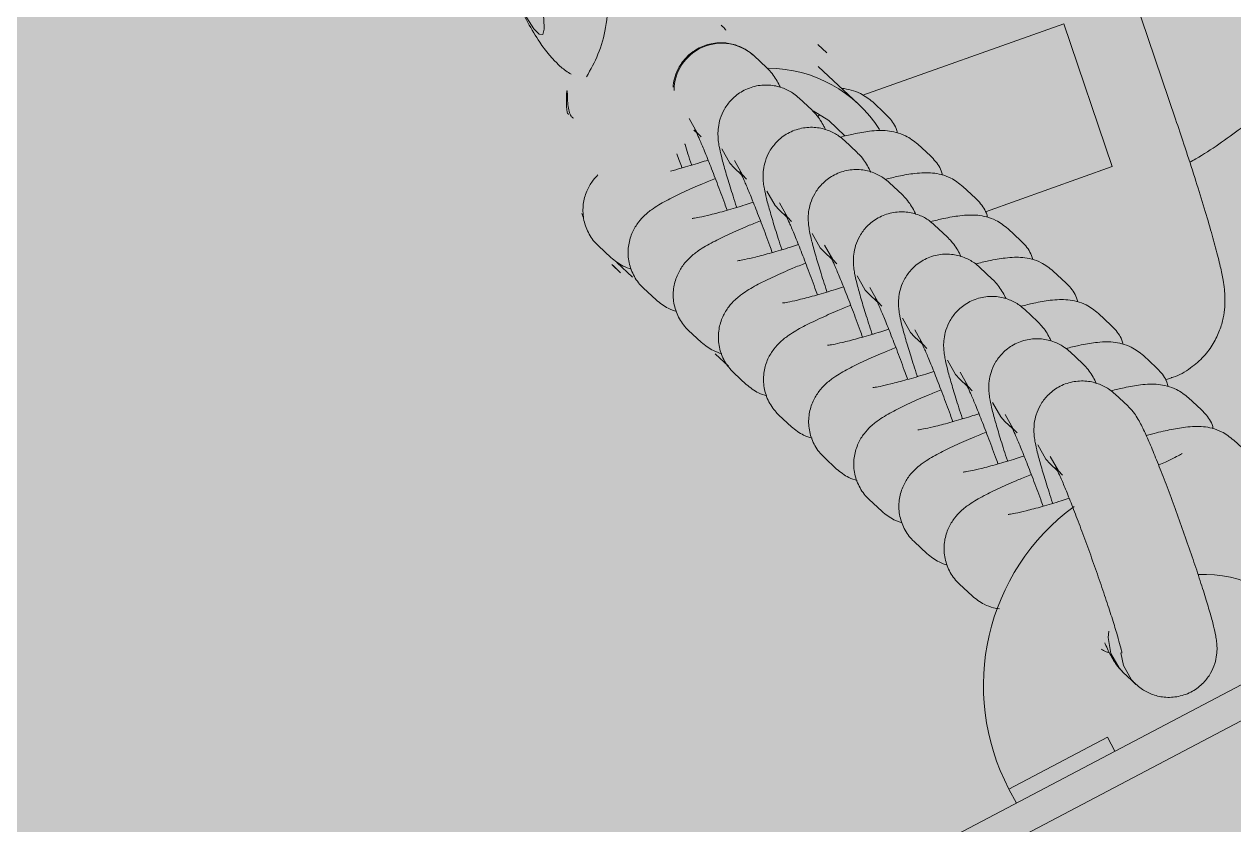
# Model space of a CAD drawing. Header units: metres. Extents: x -296 to 345, y -1036 to 474.
# Drawn here: x 231.2283 to 231.2978, y -234.1018 to -234.0557 of the extents above; entities that cross this region are included whole.
import ezdxf

# ---------------------------------------------------------------- set-up
doc = ezdxf.new("R2010")
doc.units = ezdxf.units.M
doc.linetypes.add('HIDDENX2', pattern=[0.75, 0.5, -0.25])
for name, color, linetype in [('DGPRO_Arboles existentes', 252, 'Continuous'), ('DGPRO_ARQ_EXISTENCIA', 7, 'Continuous'), ('DGPRO_Cordon existente', 244, 'HIDDENX2'), ('DGPRO_Tactiles', 40, 'Continuous'), ('DGPRO_Topes playa de regulacion', 40, 'Continuous')]:
    doc.layers.add(name, color=color, linetype=linetype)
doc.layers.add('DGPRO_Hatch edificios', color=7, linetype='Continuous', true_color=0xd1e8ff)
doc.layers.add('SansNom [1.1]', color=7, linetype='Continuous', lineweight=0)

# ---------------------------------------------------------------- blocks, each defined once
blk = doc.blocks.new('juegos ta te ti')
at = {"layer": 'SansNom [1.1]', "color": 2}
for p, q in [((3773.34174, 1694.704915), (3773.393276, 1694.723401)), ((3773.393892, 1694.721683), (3773.342356, 1694.703198)), ((3773.380457, 1694.715895), (3773.380149, 1694.716754)), ((3773.380457, 1694.715895), (3773.374445, 1694.713738)), ((3773.374137, 1694.714597), (3773.374445, 1694.713738)), ((3773.37302, 1694.710175), (3773.3724, 1694.710944)), ((3773.372947, 1694.709776), (3773.372992, 1694.709041)), ((3773.38163, 1694.703835), (3773.38101, 1694.704604)), ((3773.383859, 1694.701066), (3773.38324, 1694.701835)), ((3773.364245, 1694.698611), (3773.364865, 1694.697842)), ((3773.386088, 1694.698297), (3773.385469, 1694.699066)), ((3773.37551, 1694.697705), (3773.375139, 1694.698166)), ((3773.366475, 1694.695842), (3773.367094, 1694.695073)), ((3773.388317, 1694.695528), (3773.387698, 1694.696298)), ((3773.377739, 1694.694936), (3773.377368, 1694.695397)), ((3773.370626, 1694.69504), (3773.371245, 1694.694271)), ((3773.368277, 1694.693864), (3773.367915, 1694.69379)), ((3773.368704, 1694.693074), (3773.369323, 1694.692304)), ((3773.390547, 1694.69276), (3773.389927, 1694.693529)), ((3773.379969, 1694.692167), (3773.379597, 1694.692629)), ((3773.372855, 1694.692271), (3773.373475, 1694.691502)), ((3773.370933, 1694.690305), (3773.371552, 1694.689536)), ((3773.392776, 1694.689991), (3773.392157, 1694.69076)), ((3773.382198, 1694.689398), (3773.381826, 1694.68986)), ((3773.393679, 1694.68876), (3773.39302, 1694.689579)), ((3773.375085, 1694.689503), (3773.375704, 1694.688733)), ((3773.373162, 1694.687536), (3773.373782, 1694.686767)), ((3773.395005, 1694.687222), (3773.394386, 1694.687991)), ((3773.384427, 1694.686629), (3773.384056, 1694.687091)), ((3773.377314, 1694.686734), (3773.377933, 1694.685965)), ((3773.375392, 1694.684767), (3773.376011, 1694.683998)), ((3773.397234, 1694.684453), (3773.396615, 1694.685222)), ((3773.386656, 1694.68386), (3773.386285, 1694.684322)), ((3773.379543, 1694.683965), (3773.380162, 1694.683196)), ((3773.397767, 1694.683745), (3773.398548, 1694.682771)), ((3773.398855, 1694.682855), (3773.398416, 1694.6834)), ((3773.398416, 1694.6834), (3773.398779, 1694.682916)), ((3773.377165, 1694.682848), (3773.369591, 1694.681297)), ((3773.377621, 1694.681998), (3773.37824, 1694.681229)), ((3773.399463, 1694.681684), (3773.398844, 1694.682453)), ((3773.369591, 1694.681297), (3773.371192, 1694.672772)), ((3773.388886, 1694.681092), (3773.388514, 1694.681553)), ((3773.381772, 1694.681196), (3773.382392, 1694.680427)), ((3773.400088, 1694.679971), (3773.400146, 1694.6797)), ((3773.37985, 1694.679229), (3773.380469, 1694.67846)), ((3773.365602, 1694.679108), (3773.367204, 1694.670583)), ((3773.391115, 1694.678323), (3773.390743, 1694.678784)), ((3773.384002, 1694.678427), (3773.384621, 1694.677658)), ((3773.382079, 1694.67646), (3773.382698, 1694.675691)), ((3773.383522, 1694.675708), (3773.385509, 1694.67324)), ((3773.385961, 1694.676092), (3773.385809, 1694.675974)), ((3773.386231, 1694.675658), (3773.38685, 1694.674889)), ((3773.393102, 1694.675855), (3773.392972, 1694.676015)), ((3773.3832, 1694.675231), (3773.371192, 1694.672772)), ((3773.38846, 1694.672889), (3773.389079, 1694.67212)), ((3773.400075, 1694.672886), (3773.400017, 1694.672874)), ((3773.384911, 1694.672527), (3773.38535, 1694.671982)), ((3773.390689, 1694.670121), (3773.390707, 1694.670098))]:
    blk.add_line(p, q, dxfattribs=at)
at = {"layer": 'SansNom [1.1]', "color": 2, "elevation": 0, "flags": 128}
for points in [[(3773.372391, 1694.710955), (3773.372602, 1694.710656), (3773.372947, 1694.709776)], [(3773.37302, 1694.710175), (3773.373222, 1694.709887), (3773.373566, 1694.709006)], [(3773.373566, 1694.709006), (3773.373587, 1694.708059), (3773.373507, 1694.707702)], [(3773.375437, 1694.697305), (3773.375093, 1694.698186), (3773.3749, 1694.698462)], [(3773.376056, 1694.696536), (3773.375712, 1694.697417), (3773.37551, 1694.697705)], [(3773.377666, 1694.694537), (3773.377322, 1694.695417), (3773.377129, 1694.695694)], [(3773.378286, 1694.693768), (3773.377942, 1694.694648), (3773.377739, 1694.694936)], [(3773.379896, 1694.691768), (3773.379552, 1694.692649), (3773.379359, 1694.692925)], [(3773.380515, 1694.690999), (3773.380171, 1694.691879), (3773.379969, 1694.692167)], [(3773.382125, 1694.688999), (3773.381781, 1694.68988), (3773.381588, 1694.690156)], [(3773.382744, 1694.68823), (3773.3824, 1694.689111), (3773.382198, 1694.689398)], [(3773.384354, 1694.68623), (3773.38401, 1694.687111), (3773.383817, 1694.687387)], [(3773.384973, 1694.685461), (3773.384629, 1694.686342), (3773.384427, 1694.686629)], [(3773.386583, 1694.683461), (3773.386239, 1694.684342), (3773.386046, 1694.684618)], [(3773.387203, 1694.682692), (3773.386859, 1694.683573), (3773.386656, 1694.68386)], [(3773.388813, 1694.680692), (3773.388469, 1694.681573), (3773.388276, 1694.681849)], [(3773.389432, 1694.679923), (3773.389088, 1694.680804), (3773.388886, 1694.681092)], [(3773.391042, 1694.677923), (3773.390698, 1694.678804), (3773.390505, 1694.67908)], [(3773.391661, 1694.677154), (3773.391317, 1694.678035), (3773.391115, 1694.678323)], [(3773.386159, 1694.675718), (3773.38535, 1694.676398), (3773.38456, 1694.677388)], [(3773.393271, 1694.675155), (3773.392927, 1694.676035), (3773.392734, 1694.676311)], [(3773.404908, 1694.657345), (3773.404744, 1694.65798), (3773.404123, 1694.660341), (3773.403542, 1694.662455), (3773.403006, 1694.664305), (3773.402518, 1694.665876), (3773.402084, 1694.667156), (3773.401706, 1694.668135), (3773.401387, 1694.668805), (3773.401129, 1694.669161), (3773.400936, 1694.6692), (3773.400808, 1694.668922), (3773.400746, 1694.668329), (3773.400751, 1694.667426), (3773.400823, 1694.66622), (3773.400961, 1694.664719), (3773.401164, 1694.662937)]]:
    blk.add_lwpolyline(points, dxfattribs=at)
at = {"layer": 'SansNom [1.1]', "color": 2}
for centre, radius, start, end in [((3773.368432, 1694.711582), 0.012775, 298.25349, 19.73261), ((3773.368432, 1694.711582), 0.006388, 199.73261, 265.86582), ((3773.389504, 1694.680524), 0.007679, 204.66946, 261.38286), ((3773.391203, 1694.67385), 0.002739, 219.15834, 351.52644)]:
    blk.add_arc(centre, radius, start, end, dxfattribs=at)
for points, knots in [([(3773.3724, 1694.710944), (3773.372313, 1694.711044), (3773.372088, 1694.711302), (3773.371584, 1694.71167), (3773.370878, 1694.711952), (3773.370057, 1694.712025), (3773.369236, 1694.711845), (3773.368547, 1694.711453), (3773.36805, 1694.710952), (3773.367732, 1694.710431), (3773.367554, 1694.709936), (3773.367476, 1694.709506), (3773.367453, 1694.709142), (3773.367461, 1694.708756), (3773.367504, 1694.708241), (3773.3676, 1694.707479), (3773.367755, 1694.706467), (3773.367956, 1694.705294), (3773.368199, 1694.703987), (3773.368467, 1694.702625), (3773.368751, 1694.70126), (3773.36904, 1694.699945), (3773.369323, 1694.698733), (3773.369588, 1694.697668), (3773.369835, 1694.69677), (3773.370019, 1694.696184), (3773.370196, 1694.695743), (3773.370375, 1694.69538), (3773.370555, 1694.695136), (3773.370626, 1694.69504)], [0, 0, 0, 0, 0.016434, 0.0424376, 0.0714166, 0.1029079, 0.1352178, 0.1659584, 0.1922502, 0.215542, 0.236398, 0.255567, 0.2749691, 0.3009298, 0.3435918, 0.3973482, 0.4486944, 0.5026861, 0.5556551, 0.6082364, 0.6607005, 0.7131995, 0.7658703, 0.8189763, 0.8731227, 0.9304676, 0.9604061, 0.984356, 1, 1, 1, 1]), ([(3773.373836, 1694.708338), (3773.373831, 1694.708356), (3773.37374, 1694.708689), (3773.373628, 1694.709023), (3773.37345, 1694.709474), (3773.373271, 1694.709835), (3773.373091, 1694.710079), (3773.37302, 1694.710175)], [0, 0, 0, 0, 0.025988, 0.466213, 0.696045, 0.879904, 1, 1, 1, 1]), ([(3773.375202, 1694.697972), (3773.375203, 1694.69797), (3773.375206, 1694.697963), (3773.375145, 1694.698136), (3773.375032, 1694.698519), (3773.374854, 1694.699177), (3773.374629, 1694.700084), (3773.374372, 1694.701192), (3773.3741, 1694.702432), (3773.373829, 1694.703734), (3773.373574, 1694.705029), (3773.373347, 1694.706253), (3773.373161, 1694.707338), (3773.37303, 1694.708195), (3773.372957, 1694.708751), (3773.372933, 1694.709043), (3773.372933, 1694.709051), (3773.372933, 1694.709054)], [0, 0, 0, 0, 0.01609, 0.062273, 0.121667, 0.192775, 0.270513, 0.351329, 0.433485, 0.516208, 0.599108, 0.681854, 0.764093, 0.845219, 0.914737, 0.971625, 1, 1, 1, 1]), ([(3773.374089, 1694.708665), (3773.374005, 1694.708739), (3773.373874, 1694.708853), (3773.373706, 1694.708911), (3773.373647, 1694.708931)], [0, 0, 0, 0, 0.645472, 1, 1, 1, 1]), ([(3773.38101, 1694.704604), (3773.38081, 1694.704811), (3773.380468, 1694.705166), (3773.379929, 1694.705448), (3773.379663, 1694.705527), (3773.379556, 1694.705559)], [0, 0, 0, 0, 0.456025, 0.781976, 1, 1, 1, 1]), ([(3773.376663, 1694.698169), (3773.376923, 1694.698233), (3773.377613, 1694.698403), (3773.378588, 1694.698681), (3773.379588, 1694.699006), (3773.380303, 1694.699295), (3773.380901, 1694.699628), (3773.381399, 1694.700025), (3773.381835, 1694.70055), (3773.382162, 1694.701243), (3773.382293, 1694.702061), (3773.382169, 1694.702909), (3773.381888, 1694.703497), (3773.381674, 1694.703777), (3773.38163, 1694.703835)], [0, 0, 0, 0, 0.076178, 0.201828, 0.331639, 0.474404, 0.5592, 0.621081, 0.685132, 0.754537, 0.828502, 0.904616, 0.980321, 1, 1, 1, 1]), ([(3773.38324, 1694.701835), (3773.383039, 1694.702047), (3773.382709, 1694.702393), (3773.382316, 1694.702581), (3773.382162, 1694.702654)], [0, 0, 0, 0, 0.609853, 1, 1, 1, 1]), ([(3773.378892, 1694.6954), (3773.379153, 1694.695464), (3773.379842, 1694.695634), (3773.380817, 1694.695912), (3773.381817, 1694.696238), (3773.382532, 1694.696527), (3773.383131, 1694.696859), (3773.383628, 1694.697256), (3773.384064, 1694.697781), (3773.384391, 1694.698474), (3773.384522, 1694.699292), (3773.384398, 1694.70014), (3773.384117, 1694.700729), (3773.383903, 1694.701008), (3773.383859, 1694.701066)], [0, 0, 0, 0, 0.076178, 0.201828, 0.331639, 0.474404, 0.5592, 0.621081, 0.685132, 0.754537, 0.828502, 0.904616, 0.980321, 1, 1, 1, 1]), ([(3773.374696, 1694.699828), (3773.374854, 1694.699856), (3773.375426, 1694.699957), (3773.376311, 1694.700086), (3773.377234, 1694.700198), (3773.37787, 1694.700251), (3773.378242, 1694.70026), (3773.378282, 1694.700258), (3773.378298, 1694.700257)], [0, 0, 0, 0, 0.0869493, 0.3123665, 0.5339335, 0.7235382, 0.885767, 1, 1, 1, 1]), ([(3773.377432, 1694.695203), (3773.377432, 1694.695201), (3773.377435, 1694.695194), (3773.377374, 1694.695367), (3773.377261, 1694.69575), (3773.377083, 1694.696408), (3773.376859, 1694.697315), (3773.376602, 1694.698425), (3773.376391, 1694.699373), (3773.376274, 1694.699937), (3773.376246, 1694.700072)], [0, 0, 0, 0, 0.035033, 0.135587, 0.264906, 0.419729, 0.588988, 0.764947, 0.943826, 1, 1, 1, 1]), ([(3773.371245, 1694.694271), (3773.371333, 1694.694171), (3773.371558, 1694.693913), (3773.372062, 1694.693545), (3773.372768, 1694.693263), (3773.373589, 1694.69319), (3773.37441, 1694.69337), (3773.375099, 1694.693762), (3773.375596, 1694.694263), (3773.375913, 1694.694784), (3773.376092, 1694.695279), (3773.37617, 1694.695709), (3773.376193, 1694.696073), (3773.376185, 1694.696459), (3773.376142, 1694.696975), (3773.376046, 1694.697734), (3773.375888, 1694.698755), (3773.375761, 1694.699522), (3773.375677, 1694.699974), (3773.375675, 1694.699986)], [0, 0, 0, 0, 0.032596, 0.084172, 0.14165, 0.20411, 0.268195, 0.329166, 0.381314, 0.427512, 0.468878, 0.506899, 0.545381, 0.596872, 0.681489, 0.788111, 0.889953, 0.997041, 1, 1, 1, 1]), ([(3773.385469, 1694.699066), (3773.385268, 1694.699278), (3773.384939, 1694.699624), (3773.384545, 1694.699812), (3773.384392, 1694.699885)], [0, 0, 0, 0, 0.609853, 1, 1, 1, 1]), ([(3773.367916, 1694.698185), (3773.367919, 1694.698186), (3773.367927, 1694.69819), (3773.368152, 1694.698284), (3773.368616, 1694.69844), (3773.36904, 1694.698575), (3773.36934, 1694.698654), (3773.369345, 1694.698656)], [0, 0, 0, 0, 0.128722, 0.364916, 0.655577, 0.993675, 1, 1, 1, 1]), ([(3773.381121, 1694.692631), (3773.381382, 1694.692695), (3773.382072, 1694.692865), (3773.383046, 1694.693143), (3773.384046, 1694.693469), (3773.384761, 1694.693758), (3773.38536, 1694.69409), (3773.385858, 1694.694487), (3773.386293, 1694.695012), (3773.386621, 1694.695705), (3773.386751, 1694.696524), (3773.386627, 1694.697371), (3773.386347, 1694.69796), (3773.386132, 1694.69824), (3773.386088, 1694.698297)], [0, 0, 0, 0, 0.076178, 0.201828, 0.331639, 0.474404, 0.5592, 0.621081, 0.685132, 0.754537, 0.828502, 0.904616, 0.980321, 1, 1, 1, 1]), ([(3773.364865, 1694.697842), (3773.365065, 1694.697634), (3773.365409, 1694.697277), (3773.366002, 1694.696975), (3773.366513, 1694.696813), (3773.367012, 1694.696734), (3773.36762, 1694.696701), (3773.368411, 1694.696733), (3773.369193, 1694.696797), (3773.369703, 1694.696865), (3773.369809, 1694.69688)], [0, 0, 0, 0, 0.124749, 0.213915, 0.304347, 0.40335, 0.531011, 0.747402, 0.947239, 1, 1, 1, 1]), ([(3773.373475, 1694.691502), (3773.373562, 1694.691402), (3773.373787, 1694.691144), (3773.374291, 1694.690776), (3773.374997, 1694.690495), (3773.375818, 1694.690421), (3773.376639, 1694.690601), (3773.377328, 1694.690993), (3773.377825, 1694.691494), (3773.378143, 1694.692015), (3773.378321, 1694.692511), (3773.378399, 1694.69294), (3773.378422, 1694.693304), (3773.378414, 1694.69369), (3773.378371, 1694.694206), (3773.378276, 1694.694965), (3773.378117, 1694.695986), (3773.37799, 1694.696754), (3773.377906, 1694.697205), (3773.377904, 1694.697218)], [0, 0, 0, 0, 0.032596, 0.084172, 0.14165, 0.20411, 0.268195, 0.329166, 0.381314, 0.427512, 0.468878, 0.506899, 0.545381, 0.596872, 0.681489, 0.788111, 0.889953, 0.997041, 1, 1, 1, 1]), ([(3773.376925, 1694.69706), (3773.377084, 1694.697088), (3773.377655, 1694.697188), (3773.37854, 1694.697317), (3773.379463, 1694.697429), (3773.380099, 1694.697482), (3773.380472, 1694.697491), (3773.380511, 1694.697489), (3773.380527, 1694.697488)], [0, 0, 0, 0, 0.0869493, 0.3123665, 0.5339335, 0.7235382, 0.885767, 1, 1, 1, 1]), ([(3773.379661, 1694.692434), (3773.379661, 1694.692432), (3773.379664, 1694.692425), (3773.379604, 1694.692598), (3773.37949, 1694.692981), (3773.379313, 1694.693639), (3773.379088, 1694.694546), (3773.378831, 1694.695656), (3773.37862, 1694.696604), (3773.378503, 1694.697168), (3773.378476, 1694.697303)], [0, 0, 0, 0, 0.035033, 0.135587, 0.264906, 0.419729, 0.588988, 0.764947, 0.943826, 1, 1, 1, 1]), ([(3773.365942, 1694.697023), (3773.365951, 1694.696941), (3773.365993, 1694.696578), (3773.366218, 1694.69618), (3773.366431, 1694.6959), (3773.366475, 1694.695842)], [0, 0, 0, 0, 0.187264, 0.832325, 1, 1, 1, 1]), ([(3773.387698, 1694.696298), (3773.387497, 1694.696509), (3773.387168, 1694.696856), (3773.386774, 1694.697043), (3773.386621, 1694.697117)], [0, 0, 0, 0, 0.609853, 1, 1, 1, 1]), ([(3773.383351, 1694.689862), (3773.383611, 1694.689926), (3773.384301, 1694.690096), (3773.385275, 1694.690374), (3773.386275, 1694.6907), (3773.38699, 1694.690989), (3773.387589, 1694.691321), (3773.388087, 1694.691719), (3773.388523, 1694.692243), (3773.38885, 1694.692936), (3773.38898, 1694.693755), (3773.388856, 1694.694602), (3773.388576, 1694.695191), (3773.388362, 1694.695471), (3773.388317, 1694.695528)], [0, 0, 0, 0, 0.076178, 0.201828, 0.331639, 0.474404, 0.5592, 0.621081, 0.685132, 0.754537, 0.828502, 0.904616, 0.980321, 1, 1, 1, 1]), ([(3773.367094, 1694.695073), (3773.367294, 1694.694865), (3773.367638, 1694.694508), (3773.368231, 1694.694206), (3773.368743, 1694.694044), (3773.369241, 1694.693965), (3773.369853, 1694.693934), (3773.370545, 1694.693954), (3773.371192, 1694.694019), (3773.371455, 1694.694045)], [0, 0, 0, 0, 0.139296, 0.23886, 0.339837, 0.450384, 0.592931, 0.834555, 1, 1, 1, 1]), ([(3773.375704, 1694.688733), (3773.375791, 1694.688633), (3773.376016, 1694.688375), (3773.376521, 1694.688007), (3773.377226, 1694.687726), (3773.378047, 1694.687652), (3773.378868, 1694.687832), (3773.379557, 1694.688224), (3773.380054, 1694.688726), (3773.380372, 1694.689246), (3773.380551, 1694.689742), (3773.380629, 1694.690171), (3773.380651, 1694.690535), (3773.380643, 1694.690921), (3773.3806, 1694.691437), (3773.380505, 1694.692197), (3773.380347, 1694.693217), (3773.380219, 1694.693985), (3773.380135, 1694.694437), (3773.380133, 1694.694449)], [0, 0, 0, 0, 0.032596, 0.084172, 0.14165, 0.20411, 0.268195, 0.329166, 0.381314, 0.427512, 0.468878, 0.506899, 0.545381, 0.596872, 0.681489, 0.788111, 0.889953, 0.997041, 1, 1, 1, 1]), ([(3773.379154, 1694.694291), (3773.379313, 1694.694319), (3773.379884, 1694.69442), (3773.380769, 1694.694548), (3773.381693, 1694.69466), (3773.382328, 1694.694713), (3773.382701, 1694.694722), (3773.38274, 1694.69472), (3773.382756, 1694.694719)], [0, 0, 0, 0, 0.086949, 0.312366, 0.533934, 0.723538, 0.885767, 1, 1, 1, 1]), ([(3773.38189, 1694.689665), (3773.381891, 1694.689663), (3773.381894, 1694.689656), (3773.381833, 1694.689829), (3773.381719, 1694.690213), (3773.381542, 1694.69087), (3773.381317, 1694.691777), (3773.38106, 1694.692887), (3773.38085, 1694.693835), (3773.380733, 1694.694399), (3773.380705, 1694.694534)], [0, 0, 0, 0, 0.035033, 0.135587, 0.264906, 0.419729, 0.588988, 0.764947, 0.943826, 1, 1, 1, 1]), ([(3773.367927, 1694.69378), (3773.367889, 1694.693776), (3773.367474, 1694.693737), (3773.366764, 1694.69342), (3773.365898, 1694.69287), (3773.365244, 1694.692199), (3773.364777, 1694.691497), (3773.364473, 1694.690808), (3773.364299, 1694.690177), (3773.364216, 1694.689626), (3773.364184, 1694.689121), (3773.364188, 1694.688546), (3773.364235, 1694.687806), (3773.364342, 1694.686798), (3773.364512, 1694.685519), (3773.364734, 1694.684051), (3773.365009, 1694.68239), (3773.3653, 1694.680733), (3773.36551, 1694.679605), (3773.365602, 1694.679108)], [0, 0, 0, 0, 0.005161, 0.057046, 0.103559, 0.146062, 0.185289, 0.221567, 0.255434, 0.289396, 0.327658, 0.37742, 0.456688, 0.553427, 0.645001, 0.741487, 0.835083, 0.927406, 1, 1, 1, 1]), ([(3773.368171, 1694.694254), (3773.36818, 1694.694172), (3773.368222, 1694.693809), (3773.368448, 1694.693411), (3773.36866, 1694.693131), (3773.368704, 1694.693074)], [0, 0, 0, 0, 0.187264, 0.832325, 1, 1, 1, 1]), ([(3773.389927, 1694.693529), (3773.389726, 1694.69374), (3773.389397, 1694.694087), (3773.389004, 1694.694274), (3773.38885, 1694.694348)], [0, 0, 0, 0, 0.609853, 1, 1, 1, 1]), ([(3773.372228, 1694.693515), (3773.37225, 1694.693445), (3773.372313, 1694.693244), (3773.372426, 1694.692976), (3773.372604, 1694.69261), (3773.372784, 1694.692367), (3773.372855, 1694.692271)], [0, 0, 0, 0, 0.18605, 0.536512, 0.81687, 1, 1, 1, 1]), ([(3773.38558, 1694.687093), (3773.38584, 1694.687158), (3773.38653, 1694.687327), (3773.387504, 1694.687605), (3773.388505, 1694.687931), (3773.38922, 1694.68822), (3773.389818, 1694.688552), (3773.390316, 1694.68895), (3773.390752, 1694.689474), (3773.391079, 1694.690167), (3773.39121, 1694.690986), (3773.391085, 1694.691833), (3773.390805, 1694.692422), (3773.390591, 1694.692702), (3773.390547, 1694.69276)], [0, 0, 0, 0, 0.076178, 0.201828, 0.331639, 0.474404, 0.5592, 0.621081, 0.685132, 0.754537, 0.828502, 0.904616, 0.980321, 1, 1, 1, 1]), ([(3773.369323, 1694.692304), (3773.369524, 1694.692096), (3773.369868, 1694.69174), (3773.370461, 1694.691437), (3773.370972, 1694.691275), (3773.37147, 1694.691196), (3773.372082, 1694.691165), (3773.372774, 1694.691185), (3773.373421, 1694.69125), (3773.373684, 1694.691276)], [0, 0, 0, 0, 0.1392958, 0.2388595, 0.3398367, 0.4503841, 0.5929305, 0.8345548, 1, 1, 1, 1]), ([(3773.377933, 1694.685965), (3773.37802, 1694.685865), (3773.378245, 1694.685606), (3773.37875, 1694.685238), (3773.379456, 1694.684957), (3773.380277, 1694.684883), (3773.381098, 1694.685063), (3773.381786, 1694.685455), (3773.382283, 1694.685957), (3773.382601, 1694.686477), (3773.38278, 1694.686973), (3773.382858, 1694.687402), (3773.38288, 1694.687766), (3773.382872, 1694.688152), (3773.382829, 1694.688668), (3773.382734, 1694.689428), (3773.382576, 1694.690448), (3773.382448, 1694.691216), (3773.382365, 1694.691668), (3773.382362, 1694.69168)], [0, 0, 0, 0, 0.032596, 0.084172, 0.14165, 0.20411, 0.268195, 0.329166, 0.381314, 0.427512, 0.468878, 0.506899, 0.545381, 0.596872, 0.681489, 0.788111, 0.889953, 0.997041, 1, 1, 1, 1]), ([(3773.381383, 1694.691522), (3773.381542, 1694.69155), (3773.382113, 1694.691651), (3773.382998, 1694.691779), (3773.383922, 1694.691891), (3773.384558, 1694.691944), (3773.38493, 1694.691954), (3773.384969, 1694.691951), (3773.384986, 1694.69195)], [0, 0, 0, 0, 0.0869493, 0.3123665, 0.5339335, 0.7235382, 0.885767, 1, 1, 1, 1]), ([(3773.384119, 1694.686896), (3773.38412, 1694.686895), (3773.384123, 1694.686887), (3773.384062, 1694.68706), (3773.383949, 1694.687444), (3773.383771, 1694.688102), (3773.383546, 1694.689008), (3773.383289, 1694.690118), (3773.383079, 1694.691066), (3773.382962, 1694.691631), (3773.382934, 1694.691766)], [0, 0, 0, 0, 0.035033, 0.135587, 0.264906, 0.419729, 0.588988, 0.764947, 0.943826, 1, 1, 1, 1]), ([(3773.3704, 1694.691485), (3773.37041, 1694.691404), (3773.370451, 1694.69104), (3773.370677, 1694.690643), (3773.370889, 1694.690362), (3773.370933, 1694.690305)], [0, 0, 0, 0, 0.1872641, 0.8323248, 1, 1, 1, 1]), ([(3773.392157, 1694.69076), (3773.391956, 1694.690971), (3773.391626, 1694.691318), (3773.391233, 1694.691506), (3773.391079, 1694.691579)], [0, 0, 0, 0, 0.609853, 1, 1, 1, 1]), ([(3773.374457, 1694.690746), (3773.374479, 1694.690676), (3773.374542, 1694.690475), (3773.374655, 1694.690207), (3773.374833, 1694.689842), (3773.375013, 1694.689599), (3773.375085, 1694.689503)], [0, 0, 0, 0, 0.18605, 0.536512, 0.81687, 1, 1, 1, 1]), ([(3773.387809, 1694.684325), (3773.388069, 1694.684389), (3773.388759, 1694.684558), (3773.389734, 1694.684836), (3773.390734, 1694.685162), (3773.391449, 1694.685451), (3773.392048, 1694.685784), (3773.392545, 1694.686181), (3773.392981, 1694.686706), (3773.393308, 1694.687399), (3773.393439, 1694.688217), (3773.393315, 1694.689064), (3773.393034, 1694.689653), (3773.39282, 1694.689933), (3773.392776, 1694.689991)], [0, 0, 0, 0, 0.076178, 0.201828, 0.331639, 0.474404, 0.5592, 0.621081, 0.685132, 0.754537, 0.828502, 0.904616, 0.980321, 1, 1, 1, 1]), ([(3773.371552, 1694.689536), (3773.371753, 1694.689327), (3773.372097, 1694.688971), (3773.37269, 1694.688668), (3773.373201, 1694.688507), (3773.373699, 1694.688427), (3773.374311, 1694.688396), (3773.375004, 1694.688416), (3773.375651, 1694.688481), (3773.375914, 1694.688507)], [0, 0, 0, 0, 0.1392958, 0.2388595, 0.3398367, 0.4503841, 0.5929305, 0.8345548, 1, 1, 1, 1]), ([(3773.380162, 1694.683196), (3773.38025, 1694.683096), (3773.380475, 1694.682838), (3773.380979, 1694.682469), (3773.381685, 1694.682188), (3773.382506, 1694.682114), (3773.383327, 1694.682294), (3773.384015, 1694.682687), (3773.384513, 1694.683188), (3773.38483, 1694.683708), (3773.385009, 1694.684204), (3773.385087, 1694.684633), (3773.385109, 1694.684997), (3773.385102, 1694.685383), (3773.385058, 1694.685899), (3773.384963, 1694.686659), (3773.384805, 1694.68768), (3773.384678, 1694.688447), (3773.384594, 1694.688899), (3773.384592, 1694.688911)], [0, 0, 0, 0, 0.032596, 0.084172, 0.14165, 0.20411, 0.268195, 0.329166, 0.381314, 0.427512, 0.468878, 0.506899, 0.545381, 0.596872, 0.681489, 0.788111, 0.889953, 0.997041, 1, 1, 1, 1]), ([(3773.383612, 1694.688753), (3773.383771, 1694.688781), (3773.384342, 1694.688882), (3773.385228, 1694.68901), (3773.386151, 1694.689122), (3773.386787, 1694.689175), (3773.387159, 1694.689185), (3773.387199, 1694.689182), (3773.387215, 1694.689181)], [0, 0, 0, 0, 0.086949, 0.312366, 0.533934, 0.723538, 0.885767, 1, 1, 1, 1]), ([(3773.386348, 1694.684128), (3773.386349, 1694.684126), (3773.386352, 1694.684118), (3773.386291, 1694.684291), (3773.386178, 1694.684675), (3773.386, 1694.685333), (3773.385776, 1694.686239), (3773.385518, 1694.687349), (3773.385308, 1694.688297), (3773.385191, 1694.688862), (3773.385163, 1694.688997)], [0, 0, 0, 0, 0.035033, 0.135587, 0.264906, 0.419729, 0.588988, 0.764947, 0.943826, 1, 1, 1, 1]), ([(3773.37263, 1694.688716), (3773.372639, 1694.688635), (3773.37268, 1694.688271), (3773.372906, 1694.687874), (3773.373118, 1694.687594), (3773.373162, 1694.687536)], [0, 0, 0, 0, 0.187264, 0.832325, 1, 1, 1, 1]), ([(3773.394386, 1694.687991), (3773.394185, 1694.688202), (3773.393855, 1694.688549), (3773.393462, 1694.688737), (3773.393309, 1694.68881)], [0, 0, 0, 0, 0.609853, 1, 1, 1, 1]), ([(3773.376687, 1694.687977), (3773.376708, 1694.687907), (3773.376771, 1694.687706), (3773.376884, 1694.687438), (3773.377063, 1694.687073), (3773.377243, 1694.68683), (3773.377314, 1694.686734)], [0, 0, 0, 0, 0.18605, 0.536512, 0.81687, 1, 1, 1, 1]), ([(3773.390038, 1694.681556), (3773.390299, 1694.68162), (3773.390989, 1694.681789), (3773.391963, 1694.682067), (3773.392963, 1694.682393), (3773.393678, 1694.682682), (3773.394277, 1694.683015), (3773.394775, 1694.683412), (3773.39521, 1694.683937), (3773.395538, 1694.68463), (3773.395668, 1694.685448), (3773.395544, 1694.686295), (3773.395264, 1694.686884), (3773.395049, 1694.687164), (3773.395005, 1694.687222)], [0, 0, 0, 0, 0.0761785, 0.2018282, 0.3316387, 0.4744043, 0.5592003, 0.6210812, 0.6851319, 0.7545368, 0.8285021, 0.9046164, 0.9803214, 1, 1, 1, 1]), ([(3773.373782, 1694.686767), (3773.373982, 1694.686559), (3773.374326, 1694.686202), (3773.374919, 1694.685899), (3773.37543, 1694.685738), (3773.375928, 1694.685659), (3773.376541, 1694.685627), (3773.377233, 1694.685647), (3773.37788, 1694.685712), (3773.378143, 1694.685738)], [0, 0, 0, 0, 0.1392958, 0.2388595, 0.3398367, 0.4503841, 0.5929305, 0.8345548, 1, 1, 1, 1]), ([(3773.382392, 1694.680427), (3773.382479, 1694.680327), (3773.382704, 1694.680069), (3773.383208, 1694.6797), (3773.383914, 1694.679419), (3773.384735, 1694.679345), (3773.385556, 1694.679526), (3773.386245, 1694.679918), (3773.386742, 1694.680419), (3773.38706, 1694.680939), (3773.387238, 1694.681435), (3773.387316, 1694.681864), (3773.387339, 1694.682228), (3773.387331, 1694.682614), (3773.387288, 1694.68313), (3773.387192, 1694.68389), (3773.387034, 1694.684911), (3773.386907, 1694.685678), (3773.386823, 1694.68613), (3773.386821, 1694.686142)], [0, 0, 0, 0, 0.032596, 0.084172, 0.14165, 0.20411, 0.268195, 0.329166, 0.381314, 0.427512, 0.468878, 0.506899, 0.545381, 0.596872, 0.681489, 0.788111, 0.889953, 0.997041, 1, 1, 1, 1]), ([(3773.385842, 1694.685984), (3773.386001, 1694.686012), (3773.386572, 1694.686113), (3773.387457, 1694.686241), (3773.38838, 1694.686353), (3773.389016, 1694.686406), (3773.389389, 1694.686416), (3773.389428, 1694.686413), (3773.389444, 1694.686412)], [0, 0, 0, 0, 0.0869493, 0.3123665, 0.5339335, 0.7235382, 0.885767, 1, 1, 1, 1]), ([(3773.388578, 1694.681359), (3773.388578, 1694.681357), (3773.388581, 1694.68135), (3773.38852, 1694.681522), (3773.388407, 1694.681906), (3773.38823, 1694.682564), (3773.388005, 1694.68347), (3773.387748, 1694.68458), (3773.387537, 1694.685528), (3773.38742, 1694.686093), (3773.387392, 1694.686228)], [0, 0, 0, 0, 0.035033, 0.135587, 0.264906, 0.419729, 0.588988, 0.764947, 0.943826, 1, 1, 1, 1]), ([(3773.374859, 1694.685948), (3773.374868, 1694.685866), (3773.37491, 1694.685502), (3773.375135, 1694.685105), (3773.375348, 1694.684825), (3773.375392, 1694.684767)], [0, 0, 0, 0, 0.1872641, 0.8323248, 1, 1, 1, 1]), ([(3773.396615, 1694.685222), (3773.396414, 1694.685433), (3773.396085, 1694.68578), (3773.395691, 1694.685968), (3773.395538, 1694.686041)], [0, 0, 0, 0, 0.609853, 1, 1, 1, 1]), ([(3773.378916, 1694.685208), (3773.378938, 1694.685138), (3773.379, 1694.684937), (3773.379113, 1694.684669), (3773.379292, 1694.684304), (3773.379472, 1694.684061), (3773.379543, 1694.683965)], [0, 0, 0, 0, 0.18605, 0.536512, 0.81687, 1, 1, 1, 1]), ([(3773.392267, 1694.678787), (3773.392528, 1694.678851), (3773.393218, 1694.679021), (3773.394192, 1694.679299), (3773.395192, 1694.679624), (3773.395907, 1694.679913), (3773.396506, 1694.680246), (3773.397004, 1694.680643), (3773.39744, 1694.681168), (3773.397767, 1694.681861), (3773.397897, 1694.682679), (3773.397773, 1694.683527), (3773.397493, 1694.684115), (3773.397278, 1694.684395), (3773.397234, 1694.684453)], [0, 0, 0, 0, 0.076178, 0.201828, 0.331639, 0.474404, 0.5592, 0.621081, 0.685132, 0.754537, 0.828502, 0.904616, 0.980321, 1, 1, 1, 1]), ([(3773.376011, 1694.683998), (3773.376211, 1694.68379), (3773.376555, 1694.683433), (3773.377148, 1694.683131), (3773.37766, 1694.682969), (3773.378158, 1694.68289), (3773.37877, 1694.682858), (3773.379462, 1694.682878), (3773.380109, 1694.682943), (3773.380372, 1694.68297)], [0, 0, 0, 0, 0.139296, 0.23886, 0.339837, 0.450384, 0.592931, 0.834555, 1, 1, 1, 1]), ([(3773.384621, 1694.677658), (3773.384708, 1694.677558), (3773.384933, 1694.6773), (3773.385437, 1694.676931), (3773.386143, 1694.67665), (3773.386964, 1694.676577), (3773.387785, 1694.676757), (3773.388474, 1694.677149), (3773.388971, 1694.67765), (3773.389289, 1694.67817), (3773.389468, 1694.678666), (3773.389546, 1694.679096), (3773.389568, 1694.67946), (3773.38956, 1694.679845), (3773.389517, 1694.680361), (3773.389422, 1694.681121), (3773.389263, 1694.682142), (3773.389136, 1694.682909), (3773.389052, 1694.683361), (3773.38905, 1694.683373)], [0, 0, 0, 0, 0.032596, 0.084172, 0.14165, 0.20411, 0.268195, 0.329166, 0.381314, 0.427512, 0.468878, 0.506899, 0.545381, 0.596872, 0.681489, 0.788111, 0.889953, 0.997041, 1, 1, 1, 1]), ([(3773.388063, 1694.683214), (3773.388224, 1694.683242), (3773.388798, 1694.683344), (3773.389686, 1694.683472), (3773.39061, 1694.683584), (3773.391245, 1694.683638), (3773.391618, 1694.683647), (3773.391657, 1694.683645), (3773.391673, 1694.683644)], [0, 0, 0, 0, 0.088341, 0.313415, 0.534644, 0.72396, 0.885941, 1, 1, 1, 1]), ([(3773.390807, 1694.67859), (3773.390808, 1694.678588), (3773.390811, 1694.678581), (3773.39075, 1694.678753), (3773.390636, 1694.679137), (3773.390459, 1694.679795), (3773.390234, 1694.680702), (3773.389977, 1694.681811), (3773.389766, 1694.682759), (3773.38965, 1694.683324), (3773.389622, 1694.683459)], [0, 0, 0, 0, 0.035033, 0.135587, 0.264906, 0.419729, 0.588988, 0.764947, 0.943826, 1, 1, 1, 1]), ([(3773.377088, 1694.683179), (3773.377097, 1694.683097), (3773.377139, 1694.682734), (3773.377365, 1694.682336), (3773.377577, 1694.682056), (3773.377621, 1694.681998)], [0, 0, 0, 0, 0.187264, 0.832325, 1, 1, 1, 1]), ([(3773.398844, 1694.682453), (3773.398643, 1694.682665), (3773.398314, 1694.683011), (3773.39792, 1694.683199), (3773.397767, 1694.683272)], [0, 0, 0, 0, 0.609853, 1, 1, 1, 1]), ([(3773.381145, 1694.682439), (3773.381167, 1694.68237), (3773.38123, 1694.682168), (3773.381342, 1694.6819), (3773.381521, 1694.681535), (3773.381701, 1694.681292), (3773.381772, 1694.681196)], [0, 0, 0, 0, 0.1860497, 0.5365116, 0.81687, 1, 1, 1, 1]), ([(3773.36514, 1694.681665), (3773.365017, 1694.681618), (3773.363915, 1694.681198), (3773.361956, 1694.680161), (3773.359916, 1694.679014), (3773.358876, 1694.678255), (3773.35867, 1694.678104)], [0, 0, 0, 0, 0.053211, 0.478034, 0.896562, 1, 1, 1, 1]), ([(3773.37824, 1694.681229), (3773.378441, 1694.681021), (3773.378784, 1694.680664), (3773.379378, 1694.680362), (3773.379889, 1694.6802), (3773.380387, 1694.680121), (3773.380999, 1694.680089), (3773.381691, 1694.680109), (3773.382338, 1694.680174), (3773.382601, 1694.680201)], [0, 0, 0, 0, 0.139296, 0.23886, 0.339837, 0.450384, 0.592931, 0.834555, 1, 1, 1, 1]), ([(3773.398922, 1694.677644), (3773.399023, 1694.677721), (3773.399272, 1694.677913), (3773.399669, 1694.678402), (3773.399996, 1694.679091), (3773.400127, 1694.679911), (3773.400002, 1694.680758), (3773.399722, 1694.681347), (3773.399508, 1694.681626), (3773.399463, 1694.681684)], [0, 0, 0, 0, 0.103466, 0.255012, 0.419227, 0.594231, 0.774319, 0.95344, 1, 1, 1, 1]), ([(3773.38685, 1694.674889), (3773.386937, 1694.674789), (3773.387162, 1694.674531), (3773.387667, 1694.674163), (3773.388373, 1694.673881), (3773.389194, 1694.673808), (3773.390015, 1694.673988), (3773.390703, 1694.67438), (3773.3912, 1694.674881), (3773.391518, 1694.675402), (3773.391697, 1694.675897), (3773.391775, 1694.676327), (3773.391797, 1694.676691), (3773.391789, 1694.677077), (3773.391746, 1694.677593), (3773.391651, 1694.678352), (3773.391493, 1694.679373), (3773.391365, 1694.68014), (3773.391282, 1694.680592), (3773.391279, 1694.680604)], [0, 0, 0, 0, 0.032596, 0.084172, 0.14165, 0.20411, 0.268195, 0.329166, 0.381314, 0.427512, 0.468878, 0.506899, 0.545381, 0.596872, 0.681489, 0.788111, 0.889953, 0.997041, 1, 1, 1, 1]), ([(3773.3903, 1694.680446), (3773.390459, 1694.680474), (3773.39103, 1694.680575), (3773.391915, 1694.680704), (3773.392839, 1694.680816), (3773.393475, 1694.680869), (3773.393847, 1694.680878), (3773.393886, 1694.680876), (3773.393902, 1694.680875)], [0, 0, 0, 0, 0.0869493, 0.3123665, 0.5339335, 0.7235382, 0.885767, 1, 1, 1, 1]), ([(3773.393036, 1694.675821), (3773.393037, 1694.675819), (3773.39304, 1694.675812), (3773.392979, 1694.675985), (3773.392865, 1694.676368), (3773.392688, 1694.677026), (3773.392463, 1694.677933), (3773.392206, 1694.679042), (3773.391996, 1694.679991), (3773.391879, 1694.680555), (3773.391851, 1694.68069)], [0, 0, 0, 0, 0.035033, 0.135587, 0.264906, 0.419729, 0.588988, 0.764947, 0.943826, 1, 1, 1, 1]), ([(3773.379317, 1694.68041), (3773.379327, 1694.680328), (3773.379368, 1694.679965), (3773.379594, 1694.679567), (3773.379806, 1694.679287), (3773.37985, 1694.679229)], [0, 0, 0, 0, 0.187264, 0.832325, 1, 1, 1, 1]), ([(3773.383374, 1694.679671), (3773.383396, 1694.679601), (3773.383459, 1694.679399), (3773.383572, 1694.679131), (3773.38375, 1694.678766), (3773.38393, 1694.678523), (3773.384002, 1694.678427)], [0, 0, 0, 0, 0.18605, 0.536512, 0.81687, 1, 1, 1, 1]), ([(3773.380469, 1694.67846), (3773.38067, 1694.678252), (3773.381014, 1694.677895), (3773.381607, 1694.677593), (3773.382118, 1694.677431), (3773.382616, 1694.677352), (3773.383228, 1694.67732), (3773.38392, 1694.67734), (3773.384568, 1694.677405), (3773.384831, 1694.677432)], [0, 0, 0, 0, 0.139296, 0.23886, 0.339837, 0.450384, 0.592931, 0.834555, 1, 1, 1, 1]), ([(3773.392529, 1694.677677), (3773.392688, 1694.677705), (3773.393258, 1694.677806), (3773.394039, 1694.677921), (3773.394555, 1694.677981), (3773.394759, 1694.678004)], [0, 0, 0, 0, 0.188903, 0.678637, 1, 1, 1, 1]), ([(3773.393727, 1694.676559), (3773.393725, 1694.676574), (3773.39367, 1694.676931), (3773.393595, 1694.677372), (3773.393511, 1694.677823), (3773.393509, 1694.677836)], [0, 0, 0, 0, 0.043308, 0.974279, 1, 1, 1, 1]), ([(3773.394261, 1694.677075), (3773.394229, 1694.677221), (3773.394168, 1694.677495), (3773.394108, 1694.677785), (3773.39408, 1694.677921)], [0, 0, 0, 0, 0.533354, 1, 1, 1, 1]), ([(3773.381546, 1694.677641), (3773.381556, 1694.677559), (3773.381597, 1694.677196), (3773.381823, 1694.676798), (3773.382035, 1694.676518), (3773.382079, 1694.67646)], [0, 0, 0, 0, 0.187264, 0.832325, 1, 1, 1, 1]), ([(3773.385603, 1694.676902), (3773.385625, 1694.676832), (3773.385688, 1694.67663), (3773.385801, 1694.676363), (3773.38598, 1694.675997), (3773.38616, 1694.675754), (3773.386231, 1694.675658)], [0, 0, 0, 0, 0.18605, 0.536512, 0.81687, 1, 1, 1, 1]), ([(3773.382698, 1694.675691), (3773.3829, 1694.675482), (3773.383245, 1694.675125), (3773.383832, 1694.674829), (3773.384188, 1694.674704), (3773.384342, 1694.674678), (3773.384353, 1694.674676)], [0, 0, 0, 0, 0.400823, 0.687318, 0.977879, 1, 1, 1, 1]), ([(3773.387833, 1694.674133), (3773.387855, 1694.674063), (3773.387917, 1694.673862), (3773.38803, 1694.673594), (3773.388209, 1694.673228), (3773.388389, 1694.672985), (3773.38846, 1694.672889)], [0, 0, 0, 0, 0.18605, 0.536512, 0.81687, 1, 1, 1, 1]), ([(3773.399847, 1694.674209), (3773.399894, 1694.674176), (3773.399985, 1694.674112), (3773.400057, 1694.673809), (3773.400076, 1694.673411), (3773.400042, 1694.673098), (3773.400025, 1694.67294)], [0, 0, 0, 0, 0.2637875, 0.5127773, 0.7544873, 1, 1, 1, 1]), ([(3773.400075, 1694.672886), (3773.400101, 1694.673047), (3773.400152, 1694.673368), (3773.400171, 1694.673726), (3773.400151, 1694.673936), (3773.400106, 1694.673942), (3773.400086, 1694.673945)], [0, 0, 0, 0, 0.266615, 0.53408, 0.78654, 1, 1, 1, 1]), ([(3773.389079, 1694.67212), (3773.389166, 1694.67202), (3773.389392, 1694.671762), (3773.389896, 1694.671394), (3773.390602, 1694.671113), (3773.391423, 1694.671039), (3773.392244, 1694.671219), (3773.392932, 1694.671611), (3773.393431, 1694.672113), (3773.393743, 1694.672629), (3773.393897, 1694.673029), (3773.39393, 1694.673213), (3773.393937, 1694.673251)], [0, 0, 0, 0, 0.06794, 0.175442, 0.295245, 0.425433, 0.559006, 0.686091, 0.794785, 0.891076, 0.977297, 1, 1, 1, 1]), ([(3773.400025, 1694.67294), (3773.400019, 1694.672894), (3773.400007, 1694.672801), (3773.399997, 1694.67269), (3773.399995, 1694.67262), (3773.400002, 1694.672598), (3773.400016, 1694.672621), (3773.400034, 1694.672684), (3773.400055, 1694.672776), (3773.400069, 1694.672851), (3773.400075, 1694.672886)], [0, 0, 0, 0, 0.13706, 0.274543, 0.405614, 0.52862, 0.64744, 0.767271, 0.892471, 1, 1, 1, 1]), ([(3773.39712, 1694.6651), (3773.39703, 1694.665915), (3773.396858, 1694.667458), (3773.397227, 1694.669294), (3773.397876, 1694.670767), (3773.398486, 1694.671577), (3773.398777, 1694.671963)], [0, 0, 0, 0, 0.289685, 0.54905, 0.785028, 1, 1, 1, 1]), ([(3773.404832, 1694.65768), (3773.404649, 1694.658393), (3773.404258, 1694.659905), (3773.4037, 1694.661967), (3773.40315, 1694.66391), (3773.402634, 1694.665631), (3773.402146, 1694.667141), (3773.401671, 1694.66847), (3773.401239, 1694.669493), (3773.400827, 1694.67029), (3773.400389, 1694.670917), (3773.400038, 1694.67136), (3773.399724, 1694.671618), (3773.399629, 1694.671696)], [0, 0, 0, 0, 0.100756, 0.214003, 0.327877, 0.442781, 0.559534, 0.680071, 0.810469, 0.896423, 0.943394, 0.982899, 1, 1, 1, 1]), ([(3773.390472, 1694.670432), (3773.390477, 1694.670422), (3773.390526, 1694.670332), (3773.390612, 1694.67022), (3773.390689, 1694.670121)], [0, 0, 0, 0, 0.10515, 1, 1, 1, 1])]:
    blk.add_open_spline(points, degree=3, knots=knots, dxfattribs=at)
blk = doc.blocks.new('A$C07AB3025')
at = {"layer": 'DGPRO_Tactiles', "true_color": 0x939598}
h = blk.add_hatch(dxfattribs=at)
h.set_pattern_fill('ANSI32', color=252, scale=0.01, angle=73)
h.set_pattern_definition([(118, (73.65271, -396.70366), (-0.084100758, -0.044717166), []), (118, (73.66584, -396.660725), (-0.084100758, -0.044717166), [])])
edge = h.paths.add_edge_path()
edge.add_arc((119.636055, -762.437898), 171.993067, 24.64859931, 26.31306416)
edge.add_arc((119.291811, -756.603926), 169.800903, 24.49668854, 26.88557213)
edge.add_line((270.739177, -679.818238), (269.048812, -676.455798))
edge.add_line((269.048812, -676.455798), (266.288084, -671.346616))
edge.add_line((266.288084, -671.346616), (265.173906, -669.220913))
edge.add_line((265.173906, -669.220913), (264.819801, -669.406949))
edge.add_line((264.819801, -669.406949), (265.936173, -671.53677))
edge.add_line((265.936173, -671.53677), (268.694088, -676.640747))
edge.add_line((268.694088, -676.640747), (270.382104, -679.998512))
edge.add_arc((119.291811, -756.603926), 169.400903, 24.49454391, 26.88580338, ccw=False)
edge.add_arc((119.636055, -762.437898), 171.593067, 24.66299757, 26.31518143, ccw=False)
edge.add_line((275.576034, -690.835498), (275.957576, -690.707867))
at = {"layer": 'DGPRO_Topes playa de regulacion', "rotation": 188.0255867183073}
blk.add_blockref('juegos ta te ti', (3768.450412, 1524.301349, -1.032), dxfattribs=at)
blk = doc.blocks.new('cordon con topo correcta')
at = {"layer": 'DGPRO_Cordon existente', "ltscale": 10, "const_width": 0.5, "elevation": -14.138}
blk.add_lwpolyline([(1911.422514, 936.487403), (1910.509514, 933.829403), (1911.999514, 931.023403, 0.24742), (1919.968514, 927.559403, 0.206491), (1923.836514, 929.341403), (1925.295, 926.524524), (1920.238514, 922.873403, 0.320003), (1919.833514, 921.675403), (1925.082514, 911.737403), (1933.190514, 896.268403), (1936.811514, 889.388403), (1940.327514, 880.687403), (1965.256514, 807.227403, 0.217909), (1968.540514, 803.765403, 0.249107), (1979.759514, 805.889403), (2049.798124, 846.96242)], format="xyb", dxfattribs=at)
blk = doc.blocks.new('arbol existente')
at = {"layer": 'DGPRO_Arboles existentes', "transparency": 33554493}
h = blk.add_hatch(color=256, dxfattribs=at)
h.dxf.hatch_style = 1
h.paths.add_polyline_path([(3519.512186, 1917.593372, 1), (3511.441133, 1917.593372, 1)])
at = {"layer": 'DGPRO_Arboles existentes'}
blk.add_circle((3515.47666, 1917.593372), 4.035526, dxfattribs=at)
blk = doc.blocks.new('hospital')
at = {"layer": 'DGPRO_Hatch edificios'}
h = blk.add_hatch(dxfattribs=at)
h.set_pattern_fill('ANSI31', color=256, scale=0.2)
edge = h.paths.add_edge_path()
edge.add_line((575.740294, 1052.395651), (620.049549, 1078.472059))
edge.add_line((620.049549, 1078.472059), (681.187728, 965.374256))
edge.add_line((681.187728, 965.374256), (733.726658, 850.496611))
edge.add_line((733.726658, 850.496611), (669.24013, 813.580648))
edge.add_line((669.24013, 813.580648), (663.77113, 815.704648))
edge.add_line((663.77113, 815.704648), (661.39013, 822.754648))
edge.add_line((661.39013, 822.754648), (655.65213, 839.285648))
edge.add_arc((533.170521, 799.44368), 128.798785, 18.01915679, 20.90597443)
edge.add_arc((579.566716, 824.114493), 76.927883, 16.06583597, 18.95265361)
edge.add_line((652.32413, 849.099648), (649.79113, 856.680648))
edge.add_arc((606.133917, 839.78005), 46.81434, 21.1624375, 25.2392616)
edge.add_line((648.47913, 859.741648), (644.81213, 870.860648))
edge.add_line((644.81213, 870.860648), (639.04313, 887.563648))
edge.add_arc((483.283624, 816.083022), 171.378247, 24.6511766, 28.72800068)
edge.add_line((633.567158, 898.456337), (624.07213, 917.343648))
edge.add_line((624.07213, 917.343648), (617.71713, 929.208648))
edge.add_arc((621.277776, 930.216771), 3.70061, 132.051164, 195.808372, ccw=False)
edge.add_line((618.79913, 932.964648), (620.275616, 934.030769))
edge.add_line((620.275616, 934.030769), (618.81713, 936.847648))
edge.add_line((618.81713, 936.847648), (612.76413, 938.792648))
edge.add_line((612.76413, 938.792648), (606.717778, 950.286797))
edge.add_line((606.717778, 950.286797), (611.133559, 952.45915))
edge.add_line((611.133559, 952.45915), (608.635967, 957.39512))
edge.add_line((608.635967, 957.39512), (604.081909, 955.297598))
edge.add_line((604.081909, 955.297598), (599.548809, 963.964131))
edge.add_line((599.548809, 963.964131), (604.468979, 966.656368))
edge.add_line((604.468979, 966.656368), (596.410459, 981.791016))
edge.add_line((596.410459, 981.791016), (591.678309, 979.319266))
edge.add_line((591.678309, 979.319266), (586.918394, 988.605733))
edge.add_line((586.918394, 988.605733), (591.199185, 990.928833))
edge.add_line((591.199185, 990.928833), (581.400358, 1008.783136))
edge.add_line((581.400358, 1008.783136), (577.201258, 1006.632724))
edge.add_line((577.201258, 1006.632724), (573.461734, 1013.552343))
edge.add_line((573.461734, 1013.552343), (569.442375, 1020.320732))
edge.add_line((569.442375, 1020.320732), (558.306108, 1038.582691))
edge.add_line((558.306108, 1038.582691), (563.189454, 1044.089809))
edge.add_line((563.189454, 1044.089809), (575.740294, 1052.395651))
blk = doc.blocks.new('A$C45BA266A')
at = {"layer": 'DGPRO_Arboles existentes'}
blk.add_blockref('arbol existente', (-3284.614719, -2148.539773), dxfattribs=at)
at = {"layer": 'DGPRO_Hatch edificios'}
for name, p in [('cordon con topo correcta', (-1704.830514, -1124.042403)), ('hospital', (-399.81113, -1131.548648))]:
    blk.add_blockref(name, p, dxfattribs=at)

msp = doc.modelspace()

# ---------------------------------------------------------------- block references
msp.add_blockref('A$C07AB3025', (-37.350518, 446.538175, 1.032))

# ---------------------------------------------------------------- next in the draw order: block references
at = {"layer": 'DGPRO_ARQ_EXISTENCIA'}
msp.add_blockref('A$C45BA266A', (0, 0), dxfattribs=at)

doc.saveas('drawing.dxf')
